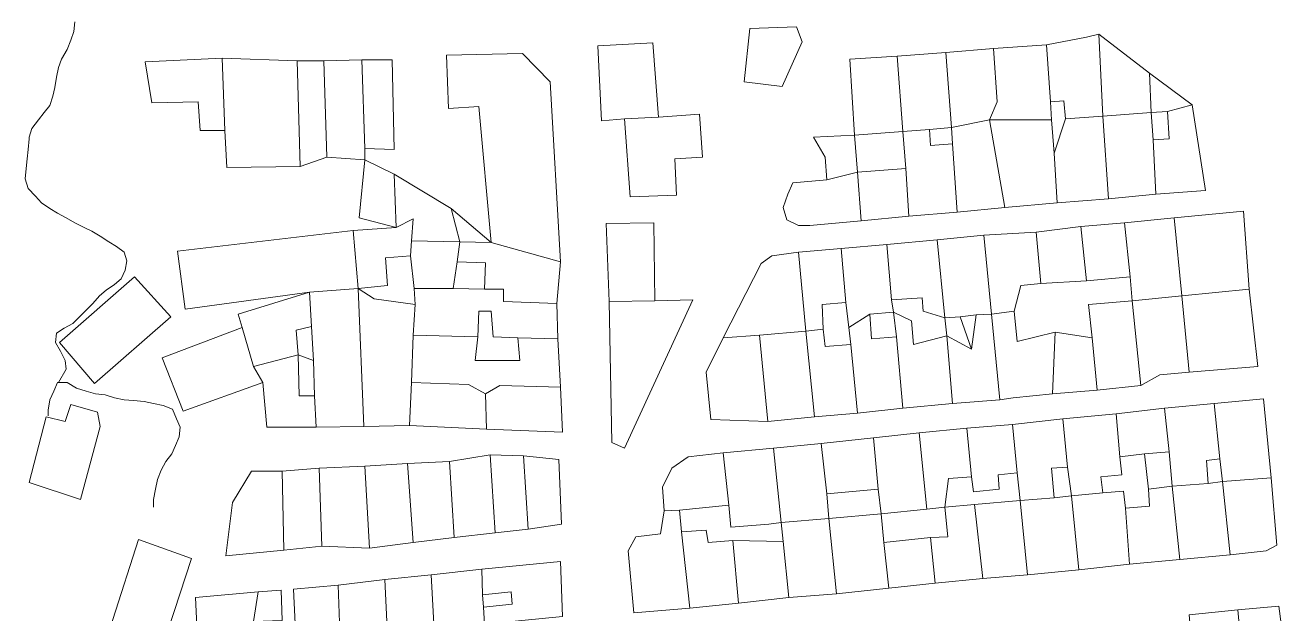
# Model space of a CAD drawing. Header units: inches. Extents: x 1138763 to 1140867, y 1050756 to 1053008.
# Drawn here: x 1139946.2 to 1140112, y 1051583 to 1051660.3 of the extents above; entities that cross this region are included whole.
import ezdxf

# ---------------------------------------------------------------- set-up
doc = ezdxf.new("R2010")
doc.units = ezdxf.units.IN
doc.header["$MEASUREMENT"] = 0
doc.layers.add('LimEdif_AM', color=44, linetype='Continuous', lineweight=5)
doc.layers.add('ViaSec_AM', color=1, linetype='Continuous', lineweight=18)

msp = doc.modelspace()

# ---------------------------------------------------------------- linework, layer by layer
at = {"layer": 'LimEdif_AM'}
for points in [[(1140045.69, 1051652.25), (1140040.69, 1051652.87), (1140041.44, 1051659.87), (1140047.56, 1051660.12), (1140048.31, 1051658.12), (1140045.69, 1051652.25)], [(1140029.44, 1051648.25), (1140024.94, 1051648), (1140021.94, 1051647.75), (1140021.44, 1051657.62), (1140028.69, 1051658), (1140029.44, 1051648.25)], [(1140073.44, 1051657.25), (1140080.44, 1051657.75), (1140080.94, 1051650.25), (1140081.06, 1051647.87), (1140072.94, 1051647.87), (1140073.94, 1051650.25), (1140073.44, 1051657.25)], [(1140080.44, 1051657.75), (1140085.69, 1051658.75), (1140087.31, 1051659.12), (1140087.81, 1051648.37), (1140082.94, 1051648), (1140082.69, 1051650.37), (1140080.94, 1051650.25), (1140080.44, 1051657.75)], [(1140087.31, 1051659.12), (1140093.94, 1051654), (1140094.19, 1051648.87), (1140087.81, 1051648.37), (1140087.31, 1051659.12)], [(1139972.06, 1051656), (1139972.44, 1051646.5), (1139969.19, 1051646.5), (1139968.94, 1051650.25), (1139962.81, 1051650.12), (1139961.94, 1051655.5), (1139972.06, 1051656)], [(1139972.06, 1051656), (1139981.94, 1051655.62), (1139982.31, 1051641.75), (1139972.69, 1051641.62), (1139972.44, 1051646.5), (1139972.06, 1051656)], [(1140007.44, 1051631.75), (1140005.81, 1051649.62), (1140001.81, 1051649.37), (1140001.56, 1051656.37), (1140011.56, 1051656.62), (1140015.19, 1051652.87), (1140016.56, 1051629.25), (1140007.44, 1051631.75)], [(1140061.56, 1051646.37), (1140055.19, 1051645.87), (1140054.56, 1051655.87), (1140060.81, 1051656.25), (1140061.56, 1051646.37)], [(1140060.81, 1051656.25), (1140067.19, 1051656.75), (1140067.94, 1051646.87), (1140065.06, 1051646.62), (1140061.56, 1051646.37), (1140060.81, 1051656.25)], [(1140067.19, 1051656.75), (1140073.44, 1051657.25), (1140073.94, 1051650.25), (1140072.94, 1051647.87), (1140067.94, 1051646.87), (1140067.19, 1051656.75)], [(1139981.94, 1051655.62), (1139985.44, 1051655.62), (1139985.81, 1051643), (1139982.31, 1051641.75), (1139981.94, 1051655.62)], [(1139985.44, 1051655.62), (1139990.44, 1051655.75), (1139990.81, 1051644.12), (1139990.81, 1051642.62), (1139985.81, 1051643), (1139985.44, 1051655.62)], [(1139990.44, 1051655.75), (1139994.44, 1051655.75), (1139994.69, 1051644), (1139990.81, 1051644.12), (1139990.44, 1051655.75)], [(1140093.94, 1051654), (1140099.56, 1051649.87), (1140096.31, 1051649), (1140094.19, 1051648.87), (1140093.94, 1051654)], [(1140082.94, 1051648), (1140081.44, 1051643.5), (1140081.06, 1051647.87), (1140080.94, 1051650.25), (1140082.69, 1051650.37), (1140082.94, 1051648)], [(1140099.56, 1051649.87), (1140101.31, 1051638.62), (1140094.81, 1051638.12), (1140094.44, 1051645.25), (1140096.56, 1051645.37), (1140096.31, 1051649), (1140099.56, 1051649.87)], [(1140029.44, 1051648.25), (1140034.81, 1051648.62), (1140035.19, 1051643), (1140031.56, 1051642.75), (1140031.81, 1051638), (1140025.69, 1051637.75), (1140024.94, 1051648), (1140029.44, 1051648.25)], [(1140072.94, 1051647.87), (1140074.94, 1051636.37), (1140068.69, 1051635.75), (1140068.06, 1051644.75), (1140067.94, 1051646.87), (1140072.94, 1051647.87)], [(1140081.06, 1051647.87), (1140081.44, 1051643.5), (1140081.81, 1051637), (1140074.94, 1051636.37), (1140072.94, 1051647.87), (1140081.06, 1051647.87)], [(1140087.81, 1051648.37), (1140088.56, 1051637.5), (1140081.81, 1051637), (1140081.44, 1051643.5), (1140082.94, 1051648), (1140087.81, 1051648.37)], [(1140094.19, 1051648.87), (1140094.44, 1051645.25), (1140094.81, 1051638.12), (1140088.56, 1051637.5), (1140087.81, 1051648.37), (1140094.19, 1051648.87)], [(1140096.31, 1051649), (1140096.56, 1051645.37), (1140094.44, 1051645.25), (1140094.19, 1051648.87), (1140096.31, 1051649)], [(1140061.56, 1051646.37), (1140061.94, 1051641.5), (1140055.56, 1051641), (1140055.19, 1051645.87), (1140061.56, 1051646.37)], [(1140065.06, 1051646.62), (1140065.19, 1051644.5), (1140068.06, 1051644.75), (1140068.69, 1051635.75), (1140062.31, 1051635.25), (1140061.94, 1051641.5), (1140061.56, 1051646.37), (1140065.06, 1051646.62)], [(1140067.94, 1051646.87), (1140068.06, 1051644.75), (1140065.19, 1051644.5), (1140065.06, 1051646.62), (1140067.94, 1051646.87)], [(1140055.56, 1051641), (1140051.56, 1051640), (1140051.31, 1051643), (1140049.81, 1051645.62), (1140055.19, 1051645.87), (1140055.56, 1051641)], [(1139990.81, 1051642.62), (1139994.69, 1051640.75), (1139994.94, 1051633.75), (1139990.06, 1051635), (1139990.81, 1051642.62)], [(1140055.56, 1051641), (1140056.06, 1051634.62), (1140049.31, 1051634), (1140047.81, 1051634), (1140046.31, 1051634.75), (1140045.81, 1051636.37), (1140046.44, 1051638.12), (1140047.06, 1051639.62), (1140051.56, 1051640), (1140055.56, 1051641)], [(1140061.94, 1051641.5), (1140062.31, 1051635.25), (1140056.06, 1051634.62), (1140055.56, 1051641), (1140061.94, 1051641.5)], [(1139994.69, 1051640.75), (1140002.19, 1051636.25), (1140003.31, 1051631.87), (1139996.94, 1051632), (1139997.19, 1051634.87), (1139994.94, 1051633.75), (1139994.69, 1051640.75)], [(1140002.19, 1051636.25), (1140007.44, 1051631.75), (1140003.31, 1051631.87), (1140002.19, 1051636.25)], [(1139989.31, 1051633.37), (1139994.94, 1051633.75), (1139997.19, 1051634.87), (1139996.94, 1051632), (1139996.81, 1051630), (1139993.56, 1051629.75), (1139993.81, 1051626.12), (1139989.94, 1051625.75), (1139989.31, 1051633.37)], [(1140028.94, 1051624.12), (1140022.94, 1051624), (1140022.56, 1051634.25), (1140028.81, 1051634.37), (1140028.94, 1051624.12)], [(1140084.94, 1051633.87), (1140090.69, 1051634.37), (1140091.44, 1051627.25), (1140085.69, 1051626.75), (1140084.94, 1051633.87)], [(1140090.69, 1051634.37), (1140097.19, 1051635), (1140098.19, 1051624.75), (1140091.69, 1051624.12), (1140091.44, 1051627.25), (1140090.69, 1051634.37)], [(1140097.19, 1051635), (1140106.31, 1051635.87), (1140107.06, 1051625.62), (1140098.19, 1051624.75), (1140097.19, 1051635)], [(1139989.94, 1051625.75), (1139983.56, 1051625.25), (1139967.19, 1051623), (1139966.19, 1051630.62), (1139989.31, 1051633.37), (1139989.94, 1051625.75)], [(1140066.06, 1051632.12), (1140072.19, 1051632.75), (1140073.19, 1051622.37), (1140071.19, 1051622.25), (1140069.06, 1051622), (1140067.06, 1051621.87), (1140066.06, 1051632.12)], [(1140072.19, 1051632.75), (1140079.06, 1051633.12), (1140079.69, 1051626.37), (1140077.06, 1051626.12), (1140076.19, 1051622.75), (1140073.19, 1051622.37), (1140072.19, 1051632.75)], [(1140079.06, 1051633.12), (1140084.94, 1051633.87), (1140085.69, 1051626.75), (1140079.69, 1051626.37), (1140079.06, 1051633.12)], [(1140003.31, 1051631.87), (1140002.94, 1051629.25), (1140002.44, 1051625.75), (1139997.31, 1051625.75), (1139996.81, 1051630), (1139996.94, 1051632), (1140003.31, 1051631.87)], [(1140007.44, 1051631.75), (1140016.56, 1051629.25), (1140016.06, 1051623.75), (1140009.06, 1051624), (1140009.06, 1051625.62), (1140006.56, 1051625.62), (1140006.69, 1051629.12), (1140002.94, 1051629.25), (1140003.31, 1051631.87), (1140007.44, 1051631.75)], [(1140047.81, 1051630.5), (1140053.44, 1051631), (1140054.06, 1051623.87), (1140050.94, 1051623.62), (1140051.06, 1051620.37), (1140048.81, 1051620.12), (1140047.81, 1051630.5)], [(1140053.44, 1051631), (1140059.44, 1051631.5), (1140060.06, 1051624.25), (1140060.31, 1051622.62), (1140057.19, 1051622.37), (1140054.44, 1051620.62), (1140054.06, 1051623.87), (1140053.44, 1051631)], [(1140059.44, 1051631.5), (1140066.06, 1051632.12), (1140067.06, 1051621.87), (1140064.19, 1051622.75), (1140064.06, 1051624.5), (1140060.06, 1051624.25), (1140059.44, 1051631.5)], [(1139996.81, 1051630), (1139997.31, 1051625.75), (1139997.44, 1051623.62), (1139992.06, 1051624.37), (1139989.94, 1051625.75), (1139993.81, 1051626.12), (1139993.56, 1051629.75), (1139996.81, 1051630)], [(1140048.81, 1051620.12), (1140042.69, 1051619.62), (1140037.94, 1051619.25), (1140042.94, 1051629), (1140044.31, 1051630), (1140047.81, 1051630.5), (1140048.81, 1051620.12)], [(1140002.94, 1051629.25), (1140006.69, 1051629.12), (1140006.56, 1051625.62), (1140002.44, 1051625.75), (1140002.94, 1051629.25)], [(1139955.31, 1051613.25), (1139950.69, 1051618.62), (1139960.56, 1051627.25), (1139965.31, 1051622), (1139955.31, 1051613.25)], [(1140091.44, 1051627.25), (1140091.69, 1051624.12), (1140085.94, 1051623.62), (1140086.44, 1051619.25), (1140081.56, 1051620), (1140076.56, 1051618.75), (1140076.19, 1051622.75), (1140077.06, 1051626.12), (1140079.69, 1051626.37), (1140085.69, 1051626.75), (1140091.44, 1051627.25)], [(1139983.81, 1051620.75), (1139981.81, 1051620.25), (1139982.06, 1051617), (1139976.19, 1051615.5), (1139974.69, 1051620.62), (1139974.19, 1051622.37), (1139983.56, 1051625.25), (1139983.81, 1051620.75)], [(1139989.94, 1051625.75), (1139990.69, 1051607.62), (1139984.44, 1051607.5), (1139984.19, 1051611.62), (1139984.06, 1051616.25), (1139983.81, 1051620.75), (1139983.56, 1051625.25), (1139989.94, 1051625.75)], [(1139997.44, 1051623.62), (1139997.19, 1051619.62), (1139996.94, 1051613.37), (1139996.69, 1051607.75), (1139990.69, 1051607.62), (1139989.94, 1051625.75), (1139992.06, 1051624.37), (1139997.44, 1051623.62)], [(1140002.44, 1051625.75), (1140006.56, 1051625.62), (1140009.06, 1051625.62), (1140009.06, 1051624), (1140016.06, 1051623.75), (1140016.19, 1051619.12), (1140010.94, 1051619.25), (1140007.69, 1051619.37), (1140007.44, 1051622.75), (1140005.81, 1051622.75), (1140005.69, 1051619.37), (1139997.19, 1051619.62), (1139997.44, 1051623.62), (1139997.31, 1051625.75), (1140002.44, 1051625.75)], [(1140060.06, 1051624.25), (1140064.06, 1051624.5), (1140064.19, 1051622.75), (1140067.06, 1051621.87), (1140067.31, 1051619.5), (1140062.94, 1051618.37), (1140062.69, 1051621.5), (1140060.31, 1051622.62), (1140060.06, 1051624.25)], [(1140098.19, 1051624.75), (1140099.19, 1051614.75), (1140095.31, 1051614.37), (1140092.81, 1051613), (1140091.69, 1051624.12), (1140098.19, 1051624.75)], [(1140107.06, 1051625.62), (1140108.19, 1051615.5), (1140099.19, 1051614.75), (1140098.19, 1051624.75), (1140107.06, 1051625.62)], [(1140010.94, 1051619.25), (1140011.19, 1051616.25), (1140005.31, 1051616.25), (1140005.69, 1051619.37), (1140005.81, 1051622.75), (1140007.44, 1051622.75), (1140007.69, 1051619.37), (1140010.94, 1051619.25)], [(1140028.94, 1051624.12), (1140033.94, 1051624.25), (1140024.94, 1051604.75), (1140023.31, 1051605.5), (1140022.94, 1051624), (1140028.94, 1051624.12)], [(1140054.44, 1051620.62), (1140054.69, 1051618.37), (1140051.31, 1051618.12), (1140051.06, 1051620.37), (1140050.94, 1051623.62), (1140054.06, 1051623.87), (1140054.44, 1051620.62)], [(1140076.19, 1051622.75), (1140076.56, 1051618.75), (1140081.56, 1051620), (1140081.19, 1051611.87), (1140076.06, 1051611.37), (1140074.31, 1051611.12), (1140073.19, 1051622.37), (1140076.19, 1051622.75)], [(1140091.69, 1051624.12), (1140092.81, 1051613), (1140087.06, 1051612.37), (1140086.44, 1051619.25), (1140085.94, 1051623.62), (1140091.69, 1051624.12)], [(1140057.19, 1051622.37), (1140057.44, 1051619.12), (1140060.69, 1051619.37), (1140061.56, 1051610), (1140055.56, 1051609.37), (1140054.69, 1051618.37), (1140054.44, 1051620.62), (1140057.19, 1051622.37)], [(1140060.31, 1051622.62), (1140060.69, 1051619.37), (1140057.44, 1051619.12), (1140057.19, 1051622.37), (1140060.31, 1051622.62)], [(1140060.31, 1051622.62), (1140062.69, 1051621.5), (1140062.94, 1051618.37), (1140067.31, 1051619.5), (1140068.06, 1051610.62), (1140061.56, 1051610), (1140060.69, 1051619.37), (1140060.31, 1051622.62)], [(1140069.06, 1051622), (1140070.56, 1051617.75), (1140067.31, 1051619.5), (1140067.06, 1051621.87), (1140069.06, 1051622)], [(1140073.19, 1051622.37), (1140074.31, 1051611.12), (1140068.06, 1051610.62), (1140067.31, 1051619.5), (1140070.56, 1051617.75), (1140071.19, 1051622.25), (1140073.19, 1051622.37)], [(1140071.19, 1051622.25), (1140070.56, 1051617.75), (1140069.06, 1051622), (1140071.19, 1051622.25)], [(1139976.19, 1051615.5), (1139977.44, 1051613.37), (1139966.94, 1051609.62), (1139964.19, 1051616.62), (1139974.69, 1051620.62), (1139976.19, 1051615.5)], [(1139983.81, 1051620.75), (1139984.06, 1051616.25), (1139982.06, 1051617), (1139981.81, 1051620.25), (1139983.81, 1051620.75)], [(1140005.69, 1051619.37), (1140005.31, 1051616.25), (1140011.19, 1051616.25), (1140010.94, 1051619.25), (1140016.19, 1051619.12), (1140016.56, 1051612.75), (1140008.56, 1051613), (1140006.69, 1051611.87), (1140004.44, 1051613.12), (1139996.94, 1051613.37), (1139997.19, 1051619.62), (1140005.69, 1051619.37)], [(1140042.69, 1051619.62), (1140043.81, 1051608.25), (1140036.31, 1051608.5), (1140035.69, 1051614.75), (1140037.94, 1051619.25), (1140042.69, 1051619.62)], [(1140048.81, 1051620.12), (1140049.94, 1051608.87), (1140043.81, 1051608.25), (1140042.69, 1051619.62), (1140048.81, 1051620.12)], [(1140051.06, 1051620.37), (1140051.31, 1051618.12), (1140054.69, 1051618.37), (1140055.56, 1051609.37), (1140049.94, 1051608.87), (1140048.81, 1051620.12), (1140051.06, 1051620.37)], [(1140086.44, 1051619.25), (1140087.06, 1051612.37), (1140081.19, 1051611.87), (1140081.56, 1051620), (1140086.44, 1051619.25)], [(1139982.06, 1051617), (1139982.19, 1051611.62), (1139984.19, 1051611.62), (1139984.44, 1051607.5), (1139977.94, 1051607.5), (1139977.44, 1051613.37), (1139976.19, 1051615.5), (1139982.06, 1051617)], [(1139984.06, 1051616.25), (1139984.19, 1051611.62), (1139982.19, 1051611.62), (1139982.06, 1051617), (1139984.06, 1051616.25)], [(1140006.69, 1051611.87), (1140006.81, 1051607.25), (1139996.69, 1051607.75), (1139996.94, 1051613.37), (1140004.44, 1051613.12), (1140006.69, 1051611.87)], [(1140016.56, 1051612.75), (1140016.81, 1051606.87), (1140006.81, 1051607.25), (1140006.69, 1051611.87), (1140008.56, 1051613), (1140016.56, 1051612.75)], [(1140103.19, 1051603.37), (1140102.44, 1051610.62), (1140108.94, 1051611.25), (1140109.94, 1051600.87), (1140103.56, 1051600.37), (1140103.19, 1051603.37)], [(1139953.44, 1051598), (1139946.69, 1051600.25), (1139948.94, 1051608.87), (1139951.44, 1051608.25), (1139952.19, 1051610.5), (1139955.69, 1051609.5), (1139956.06, 1051607.62), (1139953.44, 1051598)], [(1140089.56, 1051609.25), (1140095.94, 1051610), (1140096.56, 1051604.25), (1140093.31, 1051604), (1140090.06, 1051603.62), (1140089.56, 1051609.25)], [(1140095.94, 1051610), (1140102.44, 1051610.62), (1140103.19, 1051603.37), (1140101.44, 1051603.12), (1140101.69, 1051600.12), (1140096.94, 1051599.75), (1140096.56, 1051604.25), (1140095.94, 1051610)], [(1140069.94, 1051607.37), (1140075.94, 1051607.87), (1140076.56, 1051601.5), (1140074.06, 1051601.25), (1140074.19, 1051599.37), (1140070.81, 1051599), (1140070.56, 1051601), (1140069.94, 1051607.37)], [(1140075.94, 1051607.87), (1140082.56, 1051608.62), (1140083.19, 1051602.25), (1140081.06, 1051602.12), (1140081.44, 1051598.25), (1140076.94, 1051597.87), (1140076.56, 1051601.5), (1140075.94, 1051607.87)], [(1140082.56, 1051608.62), (1140089.56, 1051609.25), (1140090.06, 1051603.62), (1140090.31, 1051601.25), (1140087.56, 1051601), (1140087.81, 1051598.87), (1140083.69, 1051598.5), (1140083.19, 1051602.25), (1140082.56, 1051608.62)], [(1140050.81, 1051605.37), (1140057.69, 1051606.12), (1140058.31, 1051599.37), (1140051.56, 1051598.75), (1140050.81, 1051605.37)], [(1140057.69, 1051606.12), (1140063.69, 1051606.75), (1140064.69, 1051596.75), (1140058.69, 1051596.12), (1140058.31, 1051599.37), (1140057.69, 1051606.12)], [(1140063.69, 1051606.75), (1140069.94, 1051607.37), (1140070.56, 1051601), (1140067.56, 1051600.75), (1140067.06, 1051597), (1140064.69, 1051596.75), (1140063.69, 1051606.75)], [(1140037.94, 1051604.12), (1140044.56, 1051604.75), (1140045.56, 1051595), (1140043.94, 1051594.75), (1140038.94, 1051594.37), (1140038.69, 1051597.25), (1140037.94, 1051604.12)], [(1140044.56, 1051604.75), (1140050.81, 1051605.37), (1140051.56, 1051598.75), (1140051.81, 1051595.5), (1140045.56, 1051595), (1140044.56, 1051604.75)], [(1139996.44, 1051602.75), (1140001.94, 1051603), (1140002.56, 1051593), (1139997.19, 1051592.37), (1139996.44, 1051602.75)], [(1140001.94, 1051603), (1140007.31, 1051603.87), (1140007.94, 1051593.62), (1140002.56, 1051593), (1140001.94, 1051603)], [(1140007.31, 1051603.87), (1140011.69, 1051603.75), (1140012.31, 1051594.12), (1140007.94, 1051593.62), (1140007.31, 1051603.87)], [(1140011.69, 1051603.75), (1140016.31, 1051603.25), (1140016.69, 1051594.75), (1140012.31, 1051594.12), (1140011.69, 1051603.75)], [(1140038.69, 1051597.25), (1140032.19, 1051596.62), (1140030.19, 1051596.5), (1140029.94, 1051599.62), (1140031.19, 1051602.12), (1140033.31, 1051603.62), (1140037.94, 1051604.12), (1140038.69, 1051597.25)], [(1140093.31, 1051604), (1140093.81, 1051599.37), (1140093.94, 1051597.12), (1140090.81, 1051596.87), (1140090.56, 1051599.12), (1140087.81, 1051598.87), (1140087.56, 1051601), (1140090.31, 1051601.25), (1140090.06, 1051603.62), (1140093.31, 1051604)], [(1140096.56, 1051604.25), (1140096.94, 1051599.75), (1140093.81, 1051599.37), (1140093.31, 1051604), (1140096.56, 1051604.25)], [(1140103.56, 1051600.37), (1140101.69, 1051600.12), (1140101.44, 1051603.12), (1140103.19, 1051603.37), (1140103.56, 1051600.37)], [(1139980.19, 1051591.37), (1139972.56, 1051590.62), (1139973.44, 1051597.62), (1139975.94, 1051601.75), (1139979.94, 1051601.75), (1139980.19, 1051591.37)], [(1139979.94, 1051601.75), (1139984.81, 1051602.12), (1139985.19, 1051591.87), (1139980.19, 1051591.37), (1139979.94, 1051601.75)], [(1139984.81, 1051602.12), (1139990.81, 1051602.37), (1139991.44, 1051591.62), (1139985.19, 1051591.87), (1139984.81, 1051602.12)], [(1139990.81, 1051602.37), (1139996.44, 1051602.75), (1139997.19, 1051592.37), (1139991.44, 1051591.62), (1139990.81, 1051602.37)], [(1140076.56, 1051601.5), (1140076.94, 1051597.87), (1140070.94, 1051597.37), (1140067.06, 1051597), (1140067.56, 1051600.75), (1140070.56, 1051601), (1140070.81, 1051599), (1140074.19, 1051599.37), (1140074.06, 1051601.25), (1140076.56, 1051601.5)], [(1140083.69, 1051598.5), (1140081.44, 1051598.25), (1140081.06, 1051602.12), (1140083.19, 1051602.25), (1140083.69, 1051598.5)], [(1140096.94, 1051599.75), (1140097.94, 1051590.12), (1140091.31, 1051589.5), (1140090.81, 1051596.87), (1140093.94, 1051597.12), (1140093.81, 1051599.37), (1140096.94, 1051599.75)], [(1140103.56, 1051600.37), (1140104.56, 1051590.75), (1140097.94, 1051590.12), (1140096.94, 1051599.75), (1140101.69, 1051600.12), (1140103.56, 1051600.37)], [(1140109.94, 1051600.87), (1140110.69, 1051592), (1140109.31, 1051591.25), (1140104.56, 1051590.75), (1140103.56, 1051600.37), (1140109.94, 1051600.87)], [(1140058.31, 1051599.37), (1140058.69, 1051596.12), (1140051.81, 1051595.5), (1140051.56, 1051598.75), (1140058.31, 1051599.37)], [(1140076.94, 1051597.87), (1140077.94, 1051588.12), (1140072.06, 1051587.62), (1140070.94, 1051597.37), (1140076.94, 1051597.87)], [(1140083.69, 1051598.5), (1140084.69, 1051588.75), (1140077.94, 1051588.12), (1140076.94, 1051597.87), (1140081.44, 1051598.25), (1140083.69, 1051598.5)], [(1140087.81, 1051598.87), (1140090.56, 1051599.12), (1140090.81, 1051596.87), (1140091.31, 1051589.5), (1140084.69, 1051588.75), (1140083.69, 1051598.5), (1140087.81, 1051598.87)], [(1140032.19, 1051596.62), (1140032.44, 1051593.75), (1140033.56, 1051583.75), (1140026.19, 1051583.12), (1140025.44, 1051591.25), (1140026.44, 1051593.12), (1140029.69, 1051593.5), (1140030.19, 1051596.5), (1140032.19, 1051596.62)], [(1140038.69, 1051597.25), (1140038.94, 1051594.37), (1140043.94, 1051594.75), (1140045.56, 1051595), (1140045.81, 1051592.5), (1140039.19, 1051592.62), (1140035.94, 1051592.37), (1140035.69, 1051594), (1140032.44, 1051593.75), (1140032.19, 1051596.62), (1140038.69, 1051597.25)], [(1140067.06, 1051597), (1140067.44, 1051593.12), (1140065.19, 1051593), (1140059.06, 1051592.37), (1140058.69, 1051596.12), (1140064.69, 1051596.75), (1140067.06, 1051597)], [(1140070.94, 1051597.37), (1140072.06, 1051587.62), (1140065.81, 1051587), (1140065.19, 1051593), (1140067.44, 1051593.12), (1140067.06, 1051597), (1140070.94, 1051597.37)], [(1140051.81, 1051595.5), (1140052.81, 1051585.62), (1140046.56, 1051585.12), (1140045.81, 1051592.5), (1140045.56, 1051595), (1140051.81, 1051595.5)], [(1140058.69, 1051596.12), (1140059.06, 1051592.37), (1140059.69, 1051586.37), (1140052.81, 1051585.62), (1140051.81, 1051595.5), (1140058.69, 1051596.12)], [(1140039.19, 1051592.62), (1140039.94, 1051584.37), (1140033.56, 1051583.75), (1140032.44, 1051593.75), (1140035.69, 1051594), (1140035.94, 1051592.37), (1140039.19, 1051592.62)], [(1140065.19, 1051593), (1140065.81, 1051587), (1140059.69, 1051586.37), (1140059.06, 1051592.37), (1140065.19, 1051593)], [(1139954.31, 1051571.75), (1139961.06, 1051592.75), (1139968.06, 1051590.25), (1139961.19, 1051569.37), (1139954.31, 1051571.75)], [(1140045.81, 1051592.5), (1140046.56, 1051585.12), (1140039.94, 1051584.37), (1140039.19, 1051592.62), (1140045.81, 1051592.5)], [(1140006.31, 1051585.5), (1140006.19, 1051588.87), (1140016.56, 1051589.87), (1140016.81, 1051582.62), (1140006.56, 1051581.62), (1140006.44, 1051583.87), (1140010.19, 1051584.25), (1140010.06, 1051585.87), (1140006.31, 1051585.5)], [(1139993.44, 1051587.5), (1139999.56, 1051588.12), (1139999.94, 1051580.87), (1139997.69, 1051580.62), (1139997.94, 1051577.75), (1139993.94, 1051577.37), (1139993.44, 1051587.5)], [(1139999.56, 1051588.12), (1140006.19, 1051588.87), (1140006.31, 1051585.5), (1140006.44, 1051583.87), (1140006.56, 1051581.62), (1140003.56, 1051580.87), (1140003.19, 1051578.25), (1140000.06, 1051578), (1139999.94, 1051580.87), (1139999.56, 1051588.12)], [(1139987.56, 1051580.62), (1139987.81, 1051576.75), (1139981.94, 1051576.25), (1139981.44, 1051586.25), (1139987.31, 1051586.75), (1139987.56, 1051580.62)], [(1139987.31, 1051586.75), (1139993.44, 1051587.5), (1139993.94, 1051577.37), (1139990.81, 1051577.12), (1139989.94, 1051580.62), (1139987.56, 1051580.62), (1139987.31, 1051586.75)], [(1139976.19, 1051582), (1139975.81, 1051580.12), (1139976.06, 1051575.62), (1139969.06, 1051575), (1139968.56, 1051585.12), (1139976.81, 1051585.87), (1139976.19, 1051582)], [(1139976.81, 1051585.87), (1139979.81, 1051586.12), (1139979.94, 1051582.12), (1139976.19, 1051582), (1139976.81, 1051585.87)], [(1140006.44, 1051583.87), (1140006.31, 1051585.5), (1140010.06, 1051585.87), (1140010.19, 1051584.25), (1140006.44, 1051583.87)], [(1140099.19, 1051582.87), (1140105.56, 1051583.5), (1140106.19, 1051576.75), (1140103.69, 1051576.5), (1140104.06, 1051573.25), (1140100.06, 1051572.87), (1140099.19, 1051582.87)], [(1140106.19, 1051576.75), (1140105.56, 1051583.5), (1140110.94, 1051584), (1140111.69, 1051578.37), (1140110.44, 1051576.75), (1140112.31, 1051574), (1140106.44, 1051573.5), (1140106.19, 1051576.75)]]:
    msp.add_lwpolyline(points, dxfattribs=at)
at = {"layer": 'ViaSec_AM'}
for points in [[(1139952.69, 1051660.75), (1139952.56, 1051659.5), (1139952.19, 1051658.37), (1139951.69, 1051657.12), (1139950.94, 1051655.87), (1139950.56, 1051654.75), (1139950.31, 1051653.5), (1139950.06, 1051652.12), (1139949.81, 1051651), (1139949.44, 1051649.75), (1139948.69, 1051648.87), (1139947.94, 1051647.87), (1139947.06, 1051646.75), (1139946.69, 1051645.62), (1139946.69, 1051645.37), (1139946.56, 1051644), (1139946.44, 1051642.75), (1139946.31, 1051641.5), (1139946.19, 1051640.12), (1139946.56, 1051638.87), (1139947.56, 1051637.87), (1139948.31, 1051637), (1139949.44, 1051636.25), (1139950.44, 1051635.62), (1139951.56, 1051635), (1139952.69, 1051634.37), (1139953.94, 1051633.75), (1139954.94, 1051633.25), (1139956.06, 1051632.62), (1139957.19, 1051631.87), (1139958.19, 1051631.25), (1139959.19, 1051630.5), (1139959.56, 1051629.37), (1139959.31, 1051628.12), (1139958.81, 1051627), (1139957.94, 1051626.25), (1139956.81, 1051625.5), (1139955.94, 1051624.75), (1139955.06, 1051623.75), (1139954.31, 1051623), (1139953.44, 1051622.12), (1139952.44, 1051621.12), (1139951.31, 1051620.5), (1139950.31, 1051619.87), (1139950.19, 1051618.62), (1139950.81, 1051617.5), (1139951.44, 1051616.25), (1139951.56, 1051615.12), (1139950.56, 1051613.37), (1139950.44, 1051613.37), (1139949.94, 1051612.25), (1139949.44, 1051611.12), (1139949.19, 1051609.75), (1139949.19, 1051609)], [(1139963.06, 1051597), (1139963.06, 1051598), (1139963.31, 1051599.37), (1139963.56, 1051600.62), (1139964.06, 1051601.87), (1139964.69, 1051603), (1139965.44, 1051604), (1139965.94, 1051605.12), (1139966.44, 1051606.25), (1139966.56, 1051607.5), (1139966.06, 1051608.62), (1139965.56, 1051609.87), (1139964.31, 1051610.37), (1139963.06, 1051610.62), (1139961.81, 1051610.87), (1139960.44, 1051611), (1139959.19, 1051611.12), (1139957.94, 1051611.37), (1139956.69, 1051611.75), (1139955.44, 1051611.87), (1139954.19, 1051612.25), (1139952.94, 1051612.62), (1139951.69, 1051613.37), (1139950.56, 1051613.37)]]:
    msp.add_lwpolyline(points, dxfattribs=at)

doc.saveas('drawing.dxf')
